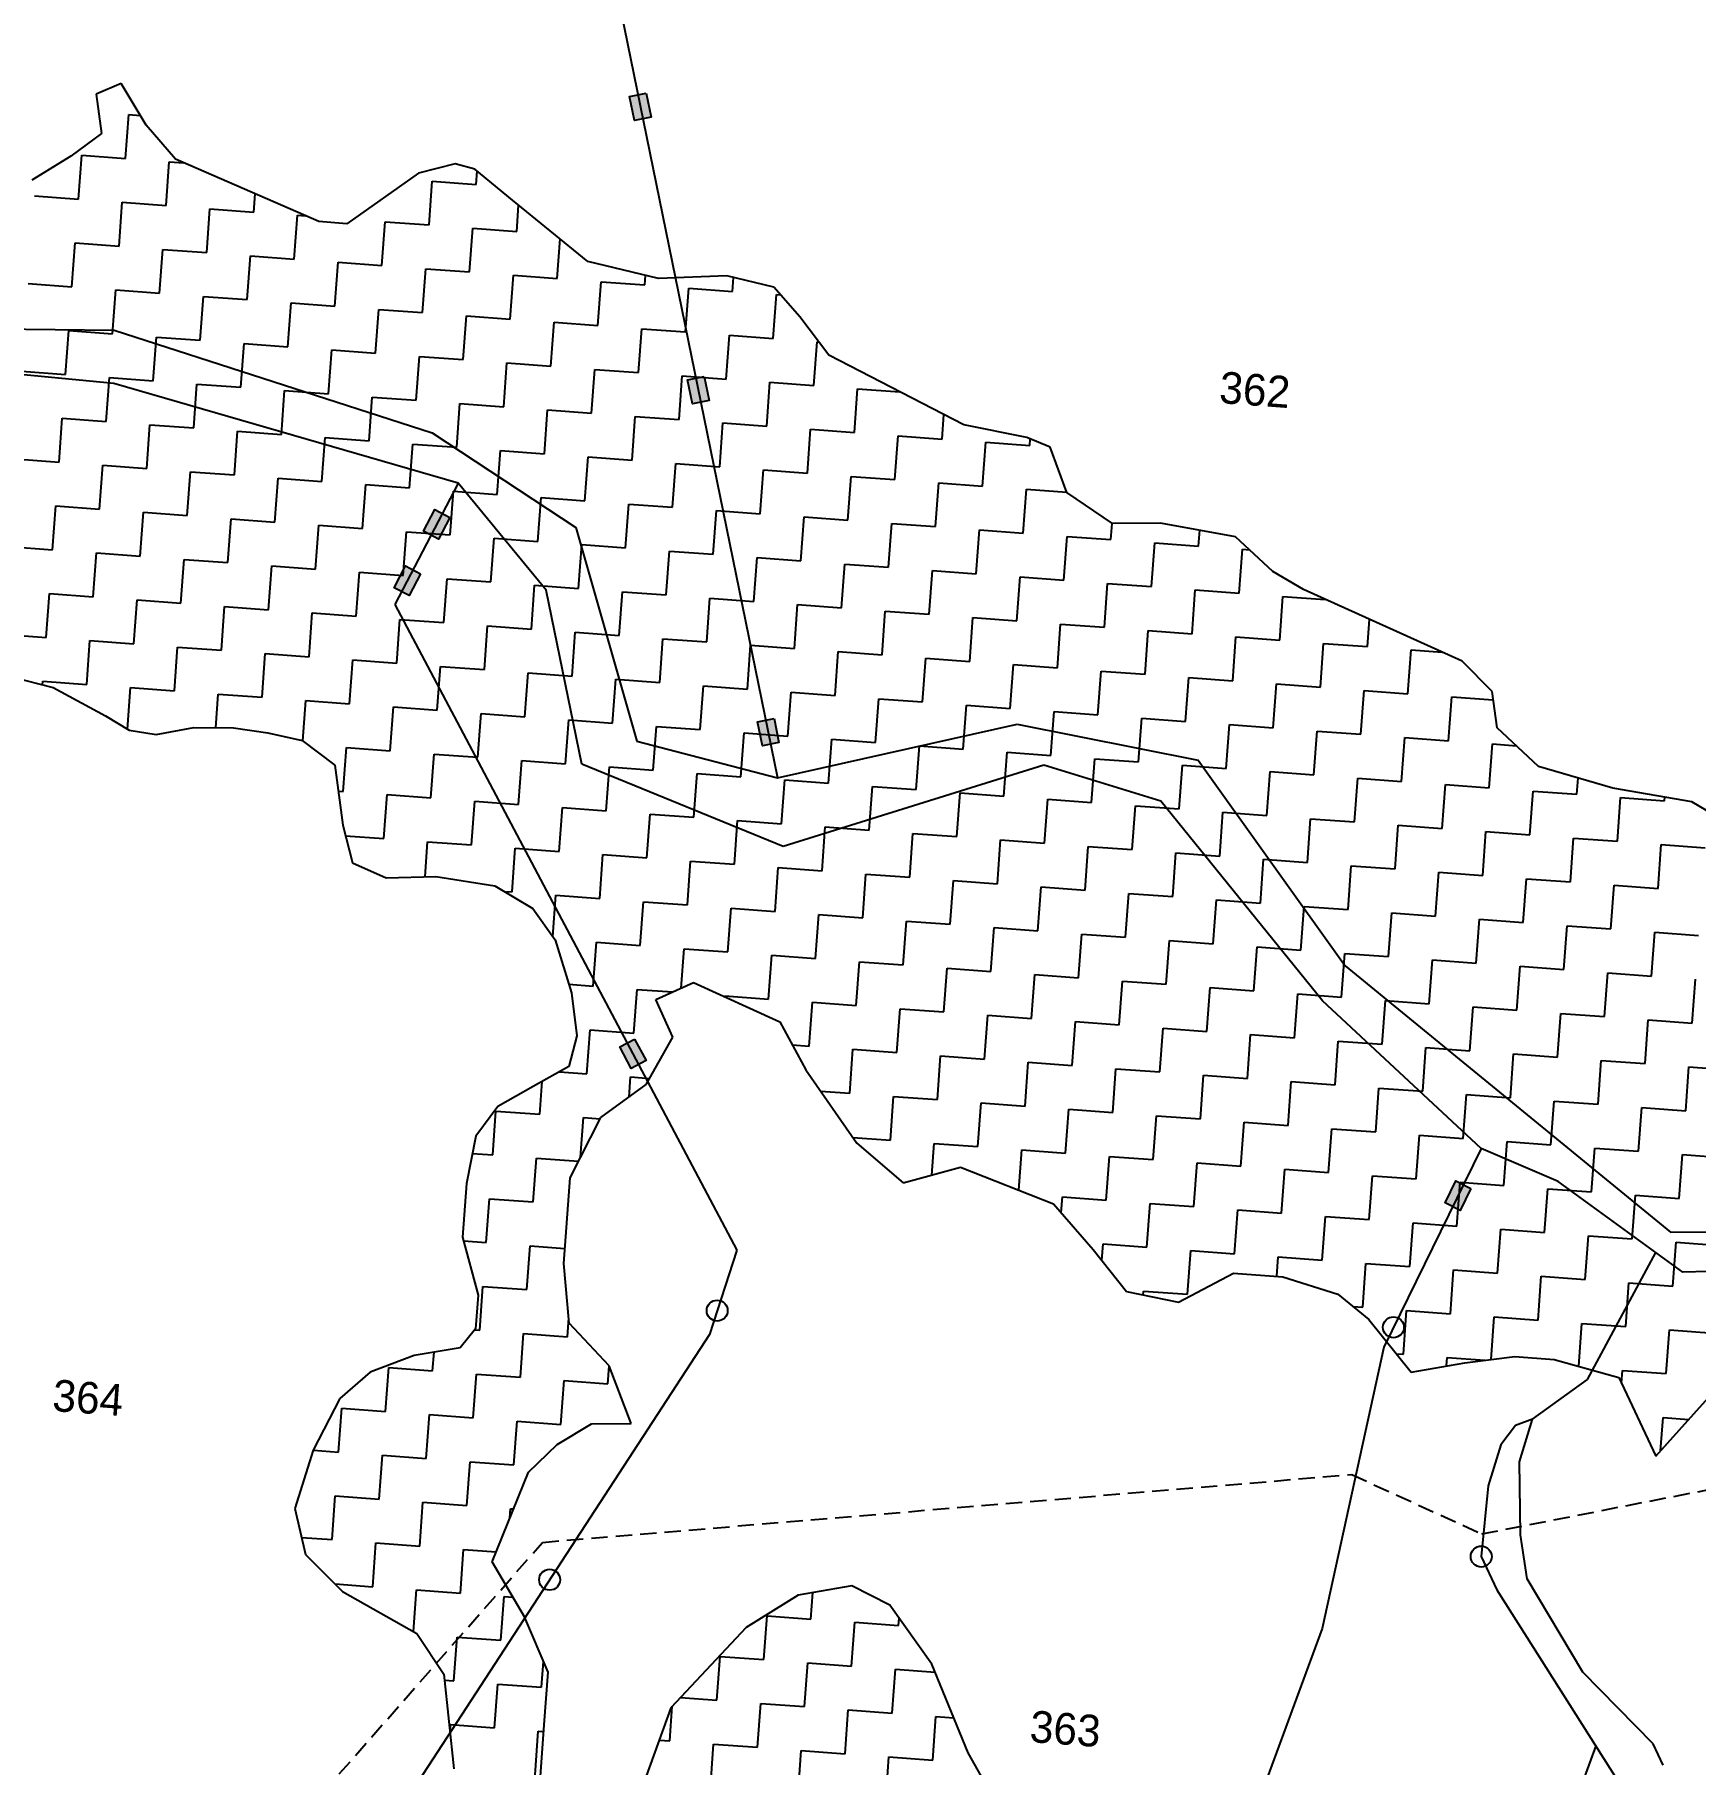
# Model space of a CAD drawing. Header units: metres. Extents: x 318079 to 324759, y 1863980 to 1868406.
# Drawn here: x 323096 to 323605, y 1866592 to 1867122 of the extents above; entities that cross this region are included whole.
import ezdxf

# ---------------------------------------------------------------- set-up
doc = ezdxf.new("R2010")
doc.units = ezdxf.units.M
doc.linetypes.add('DASHED', pattern=[0.75, 0.5, -0.25])
for name, color, linetype in [('LINE_FOOTPATH', 1, 'DASHED'), ('LINE_WATER', 4, 'Continuous'), ('POLY_HATCH', 12, 'Continuous'), ('POLY_PARCEL', 6, 'Continuous'), ('POLY_WATER', 4, 'Continuous'), ('TEXT_PARCEL', 7, 'Continuous')]:
    doc.layers.add(name, color=color, linetype=linetype)
doc.styles.add('TEXT_MAP', font='')
doc.styles.get('TEXT_MAP').set_extended_font_data('Kruti Dev 050')

msp = doc.modelspace()

# ---------------------------------------------------------------- hatches: boundary and pattern name
for points in [[(323280.31, 1867095.36), (323285.39, 1867096.4), (323283.89, 1867103.75), (323278.81, 1867102.71)], [(323298.06, 1867008.55), (323303.14, 1867009.59), (323301.64, 1867016.94), (323296.56, 1867015.9)], [(323215.64, 1866969.46), (323220.24, 1866967.06), (323223.71, 1866973.71), (323219.12, 1866976.11)], [(323206.61, 1866952.19), (323211.21, 1866949.79), (323214.68, 1866956.44), (323210.09, 1866958.84)], [(323319.49, 1866903.72), (323324.57, 1866904.76), (323323.07, 1866912.1), (323317.99, 1866911.07)], [(323279.28, 1866804.79), (323283.86, 1866807.22), (323280.35, 1866813.84), (323275.77, 1866811.41)], [(323528.71, 1866763.6), (323533.36, 1866761.32), (323536.67, 1866768.05), (323532.01, 1866770.34)]]:
    msp.add_hatch(color=256).paths.add_polyline_path(points)

# ---------------------------------------------------------------- linework, layer by layer
for points in [[(323283.89, 1867103.75), (323285.39, 1867096.4), (323280.31, 1867095.36), (323278.81, 1867102.71)], [(323301.64, 1867016.94), (323303.14, 1867009.59), (323298.06, 1867008.55), (323296.56, 1867015.9)], [(323223.71, 1866973.71), (323220.24, 1866967.06), (323215.64, 1866969.46), (323219.12, 1866976.11)], [(323214.68, 1866956.44), (323211.21, 1866949.79), (323206.61, 1866952.19), (323210.09, 1866958.84)], [(323323.07, 1866912.1), (323324.57, 1866904.76), (323319.49, 1866903.72), (323317.99, 1866911.07)], [(323280.35, 1866813.84), (323283.86, 1866807.22), (323279.28, 1866804.79), (323275.77, 1866811.41)], [(323536.67, 1866768.05), (323533.36, 1866761.32), (323528.71, 1866763.6), (323532.01, 1866770.34)]]:
    msp.add_lwpolyline(points, close=True)
for centre in [(323305.65, 1866730.61), (323512.91, 1866725.49), (323539.81, 1866655.23), (323254.29, 1866648.13)]:
    msp.add_circle(centre, 3.21)
at = {"layer": 'LINE_FOOTPATH', "ltscale": 10}
for p, q in [((323539.97, 1866662.17), (323888.91, 1866730.35)), ((323252.14, 1866659.58), (323500.1, 1866680.37)), ((323500.1, 1866680.37), (323539.97, 1866662.17)), ((323120.56, 1866509.69), (323252.14, 1866659.58))]:
    msp.add_line(p, q, dxfattribs=at)
at = {"layer": 'LINE_WATER'}
for p, q in [((323572.35, 1866709.51), (323593.28, 1866748.41)), ((323555.51, 1866697.3), (323572.35, 1866709.51)), ((323574.93, 1866597.18), (323559.86, 1866555.99))]:
    msp.add_line(p, q, dxfattribs=at)
at = {"layer": 'POLY_HATCH', "ltscale": 10}
for p, q in [((323122.96, 1867106.77), (323115.3, 1867103.5)), ((323115.3, 1867103.5), (323116.94, 1867091.36)), ((323130.6, 1867093.97), (323122.96, 1867106.77)), ((323139.63, 1867083.52), (323130.6, 1867093.97)), ((323116.94, 1867091.36), (323107.57, 1867084.46)), ((323107.57, 1867084.46), (323095.64, 1867077.11)), ((323183.57, 1867064.38), (323139.63, 1867083.52)), ((323225.33, 1867082.1), (323214.08, 1867079.25)), ((323231.33, 1867080.43), (323225.33, 1867082.1)), ((323214.08, 1867079.25), (323192.1, 1867063.75)), ((323242.89, 1867071.01), (323231.33, 1867080.43)), ((323266.02, 1867052.18), (323242.89, 1867071.01)), ((323192.1, 1867063.75), (323183.57, 1867064.38)), ((323287.69, 1867046.91), (323266.02, 1867052.18)), ((323308.6, 1867047.82), (323287.69, 1867046.91)), ((323323.04, 1867044.3), (323308.6, 1867047.82)), ((323330.95, 1867035.16), (323323.04, 1867044.3)), ((323339.9, 1867023.48), (323330.95, 1867035.16)), ((323381.22, 1867002.09), (323339.9, 1867023.48)), ((323400.54, 1866998.21), (323381.22, 1867002.09)), ((323407.68, 1866995.24), (323400.54, 1866998.21)), ((323412.78, 1866981.41), (323407.68, 1866995.24)), ((323426.79, 1866971.81), (323412.78, 1866981.41)), ((323441.5, 1866971.95), (323426.79, 1866971.81)), ((323464.49, 1866967.81), (323441.5, 1866971.95)), ((323475.96, 1866957.17), (323464.49, 1866967.81)), ((323485.35, 1866951.59), (323475.96, 1866957.17)), ((323533.99, 1866929.65), (323485.35, 1866951.59)), ((323543.11, 1866920.41), (323533.99, 1866929.65)), ((323544.74, 1866909.28), (323543.11, 1866920.41)), ((323557.34, 1866897.34), (323544.74, 1866909.28)), ((323580.15, 1866890.76), (323557.34, 1866897.34)), ((323604.35, 1866886.53), (323580.15, 1866890.76)), ((323623.14, 1866875.36), (323604.35, 1866886.53))]:
    msp.add_line(p, q, dxfattribs=at)
at = {"layer": 'POLY_HATCH', "linetype": 'Continuous', "ltscale": 10}
for p, q in [((323124.31, 1867083.73), (323125.3, 1867097.17)), ((323125.3, 1867097.17), (323128.85, 1867096.9)), ((323109.89, 1867071.29), (323110.88, 1867084.72)), ((323110.88, 1867084.72), (323124.31, 1867083.73)), ((323136.75, 1867069.31), (323137.74, 1867082.74)), ((323137.74, 1867082.74), (323142.17, 1867082.42)), ((323217.34, 1867063.37), (323218.33, 1867076.8)), ((323218.33, 1867076.8), (323231.76, 1867075.81)), ((323231.76, 1867075.81), (323232.06, 1867079.83)), ((323096.45, 1867072.28), (323109.89, 1867071.29)), ((323163.61, 1867067.33), (323164.02, 1867072.89)), ((323122.33, 1867056.87), (323123.32, 1867070.3)), ((323123.32, 1867070.3), (323136.75, 1867069.31)), ((323149.19, 1867054.89), (323150.18, 1867068.32)), ((323150.18, 1867068.32), (323163.61, 1867067.33)), ((323176.05, 1867052.91), (323177.05, 1867066.34)), ((323177.05, 1867066.34), (323179.47, 1867066.16)), ((323244.21, 1867061.39), (323244.8, 1867069.46)), ((323202.92, 1867050.93), (323203.91, 1867064.36)), ((323203.91, 1867064.36), (323217.34, 1867063.37)), ((323229.78, 1867048.95), (323230.77, 1867062.38)), ((323230.77, 1867062.38), (323244.21, 1867061.39)), ((323107.9, 1867044.43), (323108.89, 1867057.86)), ((323108.89, 1867057.86), (323122.33, 1867056.87)), ((323134.77, 1867042.45), (323135.76, 1867055.88)), ((323135.76, 1867055.88), (323149.19, 1867054.89)), ((323256.65, 1867046.96), (323257.54, 1867059.08)), ((323161.63, 1867040.47), (323162.62, 1867053.9)), ((323162.62, 1867053.9), (323176.05, 1867052.91)), ((323188.5, 1867038.49), (323189.49, 1867051.92)), ((323189.49, 1867051.92), (323202.92, 1867050.93)), ((323094.47, 1867045.42), (323107.9, 1867044.43)), ((323215.36, 1867036.5), (323216.35, 1867049.94)), ((323216.35, 1867049.94), (323229.78, 1867048.95)), ((323242.22, 1867034.52), (323243.22, 1867047.96)), ((323243.22, 1867047.96), (323256.65, 1867046.96)), ((323269.09, 1867032.54), (323270.08, 1867045.97)), ((323270.08, 1867045.97), (323283.51, 1867044.98)), ((323283.51, 1867044.98), (323283.72, 1867047.87)), ((323310.38, 1867043), (323310.69, 1867047.31)), ((323120.35, 1867030.01), (323121.34, 1867043.44)), ((323121.34, 1867043.44), (323134.77, 1867042.45)), ((323147.21, 1867028.02), (323148.2, 1867041.46)), ((323148.2, 1867041.46), (323161.63, 1867040.47)), ((323174.07, 1867026.04), (323175.06, 1867039.48)), ((323175.06, 1867039.48), (323188.5, 1867038.49)), ((323295.95, 1867030.56), (323296.94, 1867043.99)), ((323296.94, 1867043.99), (323310.38, 1867043)), ((323322.82, 1867028.58), (323323.81, 1867042.01)), ((323323.81, 1867042.01), (323325.11, 1867041.92)), ((323200.94, 1867024.06), (323201.93, 1867037.49)), ((323201.93, 1867037.49), (323215.36, 1867036.5)), ((323227.8, 1867022.08), (323228.79, 1867035.51)), ((323228.79, 1867035.51), (323242.22, 1867034.52)), ((323105.92, 1867017.56), (323106.91, 1867031)), ((323106.91, 1867031), (323120.35, 1867030.01)), ((323132.79, 1867015.58), (323133.78, 1867029.01)), ((323133.78, 1867029.01), (323147.21, 1867028.02)), ((323254.67, 1867020.1), (323255.66, 1867033.53)), ((323255.66, 1867033.53), (323269.09, 1867032.54)), ((323281.53, 1867018.12), (323282.52, 1867031.55)), ((323282.52, 1867031.55), (323295.95, 1867030.56)), ((323308.39, 1867016.14), (323309.38, 1867029.57)), ((323309.38, 1867029.57), (323322.82, 1867028.58)), ((323159.65, 1867013.6), (323160.64, 1867027.03)), ((323160.64, 1867027.03), (323174.07, 1867026.04)), ((323186.52, 1867011.62), (323187.51, 1867025.05)), ((323187.51, 1867025.05), (323200.94, 1867024.06)), ((323335.26, 1867014.16), (323336.25, 1867027.59)), ((323336.25, 1867027.59), (323336.78, 1867027.55)), ((323092.49, 1867018.55), (323105.92, 1867017.56)), ((323213.38, 1867009.64), (323214.37, 1867023.07)), ((323214.37, 1867023.07), (323227.8, 1867022.08)), ((323240.24, 1867007.66), (323241.23, 1867021.09)), ((323241.23, 1867021.09), (323254.67, 1867020.1)), ((323267.11, 1867005.68), (323268.1, 1867019.11)), ((323268.1, 1867019.11), (323281.53, 1867018.12)), ((323118.36, 1867003.14), (323119.36, 1867016.57)), ((323119.36, 1867016.57), (323132.79, 1867015.58)), ((323145.23, 1867001.16), (323146.22, 1867014.59)), ((323146.22, 1867014.59), (323159.65, 1867013.6)), ((323293.97, 1867003.7), (323294.96, 1867017.13)), ((323294.96, 1867017.13), (323308.39, 1867016.14)), ((323320.84, 1867001.72), (323321.83, 1867015.15)), ((323321.83, 1867015.15), (323335.26, 1867014.16)), ((323347.7, 1866999.74), (323348.69, 1867013.17)), ((323348.69, 1867013.17), (323361.67, 1867012.21)), ((323172.09, 1866999.18), (323173.08, 1867012.61)), ((323173.08, 1867012.61), (323186.52, 1867011.62)), ((323198.96, 1866997.2), (323199.95, 1867010.63)), ((323199.95, 1867010.63), (323213.38, 1867009.64)), ((323225.82, 1866995.22), (323226.81, 1867008.65)), ((323226.81, 1867008.65), (323240.24, 1867007.66)), ((323103.94, 1866990.7), (323104.93, 1867004.13)), ((323104.93, 1867004.13), (323118.36, 1867003.14)), ((323252.69, 1866993.24), (323253.68, 1867006.67)), ((323253.68, 1867006.67), (323267.11, 1867005.68)), ((323279.55, 1866991.26), (323280.54, 1867004.69)), ((323280.54, 1867004.69), (323293.97, 1867003.7)), ((323306.41, 1866989.27), (323307.4, 1867002.71)), ((323307.4, 1867002.71), (323320.84, 1867001.72)), ((323374.56, 1866997.75), (323375.12, 1867005.24)), ((323130.81, 1866988.72), (323131.8, 1867002.15)), ((323131.8, 1867002.15), (323145.23, 1867001.16)), ((323157.67, 1866986.74), (323158.66, 1867000.17)), ((323158.66, 1867000.17), (323172.09, 1866999.18)), ((323184.53, 1866984.76), (323185.53, 1866998.19)), ((323185.53, 1866998.19), (323198.96, 1866997.2)), ((323333.28, 1866987.29), (323334.27, 1867000.73)), ((323334.27, 1867000.73), (323347.7, 1866999.74)), ((323360.14, 1866985.31), (323361.13, 1866998.74)), ((323361.13, 1866998.74), (323374.56, 1866997.75)), ((323401.43, 1866995.77), (323401.58, 1866997.78)), ((323090.51, 1866991.69), (323103.94, 1866990.7)), ((323211.4, 1866982.78), (323212.39, 1866996.21)), ((323212.39, 1866996.21), (323225.82, 1866995.22)), ((323238.26, 1866980.79), (323239.25, 1866994.23)), ((323239.25, 1866994.23), (323252.69, 1866993.24)), ((323265.13, 1866978.81), (323266.12, 1866992.25)), ((323266.12, 1866992.25), (323279.55, 1866991.26)), ((323387.01, 1866983.33), (323388, 1866996.76)), ((323388, 1866996.76), (323401.43, 1866995.77)), ((323116.38, 1866976.28), (323117.37, 1866989.71)), ((323117.37, 1866989.71), (323130.81, 1866988.72)), ((323143.25, 1866974.3), (323144.24, 1866987.73)), ((323144.24, 1866987.73), (323157.67, 1866986.74)), ((323291.99, 1866976.83), (323292.98, 1866990.27)), ((323292.98, 1866990.27), (323306.41, 1866989.27)), ((323318.85, 1866974.85), (323319.85, 1866988.28)), ((323319.85, 1866988.28), (323333.28, 1866987.29)), ((323170.11, 1866972.32), (323171.1, 1866985.75)), ((323171.1, 1866985.75), (323184.53, 1866984.76)), ((323196.98, 1866970.33), (323197.97, 1866983.77)), ((323197.97, 1866983.77), (323211.4, 1866982.78)), ((323223.84, 1866968.35), (323224.83, 1866981.79)), ((323224.83, 1866981.79), (323238.26, 1866980.79)), ((323345.72, 1866972.87), (323346.71, 1866986.3)), ((323346.71, 1866986.3), (323360.14, 1866985.31)), ((323372.58, 1866970.89), (323373.57, 1866984.32)), ((323373.57, 1866984.32), (323387.01, 1866983.33)), ((323399.45, 1866968.91), (323400.44, 1866982.34)), ((323400.44, 1866982.34), (323412.78, 1866981.43)), ((323101.96, 1866963.84), (323102.95, 1866977.27)), ((323102.95, 1866977.27), (323116.38, 1866976.28)), ((323250.7, 1866966.37), (323251.69, 1866979.8)), ((323251.69, 1866979.8), (323265.13, 1866978.81)), ((323277.57, 1866964.39), (323278.56, 1866977.82)), ((323278.56, 1866977.82), (323291.99, 1866976.83)), ((323304.43, 1866962.41), (323305.42, 1866975.84)), ((323305.42, 1866975.84), (323318.85, 1866974.85)), ((323128.83, 1866961.85), (323129.82, 1866975.29)), ((323129.82, 1866975.29), (323143.25, 1866974.3)), ((323155.69, 1866959.87), (323156.68, 1866973.31)), ((323156.68, 1866973.31), (323170.11, 1866972.32)), ((323182.55, 1866957.89), (323183.54, 1866971.32)), ((323183.54, 1866971.32), (323196.98, 1866970.33)), ((323331.3, 1866960.43), (323332.29, 1866973.86)), ((323332.29, 1866973.86), (323345.72, 1866972.87)), ((323358.16, 1866958.45), (323359.15, 1866971.88)), ((323359.15, 1866971.88), (323372.58, 1866970.89)), ((323426.31, 1866966.93), (323426.68, 1866971.88)), ((323209.42, 1866955.91), (323210.41, 1866969.34)), ((323210.41, 1866969.34), (323223.84, 1866968.35)), ((323236.28, 1866953.93), (323237.27, 1866967.36)), ((323237.27, 1866967.36), (323250.7, 1866966.37)), ((323263.15, 1866951.95), (323264.14, 1866965.38)), ((323264.14, 1866965.38), (323277.57, 1866964.39)), ((323385.02, 1866956.47), (323386.02, 1866969.9)), ((323386.02, 1866969.9), (323399.45, 1866968.91)), ((323411.89, 1866954.49), (323412.88, 1866967.92)), ((323412.88, 1866967.92), (323426.31, 1866966.93)), ((323438.75, 1866952.51), (323439.74, 1866965.94)), ((323439.74, 1866965.94), (323453.18, 1866964.95)), ((323453.18, 1866964.95), (323453.53, 1866969.78)), ((323088.53, 1866964.83), (323101.96, 1866963.84)), ((323114.4, 1866949.41), (323115.39, 1866962.85)), ((323115.39, 1866962.85), (323128.83, 1866961.85)), ((323141.27, 1866947.43), (323142.26, 1866960.86)), ((323142.26, 1866960.86), (323155.69, 1866959.87)), ((323290.01, 1866949.97), (323291, 1866963.4)), ((323291, 1866963.4), (323304.43, 1866962.41)), ((323316.87, 1866947.99), (323317.86, 1866961.42)), ((323317.86, 1866961.42), (323331.3, 1866960.43)), ((323465.62, 1866950.52), (323466.61, 1866963.96)), ((323466.61, 1866963.96), (323468.81, 1866963.79)), ((323168.13, 1866945.45), (323169.12, 1866958.88)), ((323169.12, 1866958.88), (323182.55, 1866957.89)), ((323195, 1866943.47), (323195.99, 1866956.9)), ((323195.99, 1866956.9), (323209.42, 1866955.91)), ((323221.86, 1866941.49), (323222.85, 1866954.92)), ((323222.85, 1866954.92), (323236.28, 1866953.93)), ((323343.74, 1866946.01), (323344.73, 1866959.44)), ((323344.73, 1866959.44), (323358.16, 1866958.45)), ((323370.6, 1866944.03), (323371.59, 1866957.46)), ((323371.59, 1866957.46), (323385.02, 1866956.47)), ((323397.47, 1866942.05), (323398.46, 1866955.48)), ((323398.46, 1866955.48), (323411.89, 1866954.49)), ((323099.98, 1866936.97), (323100.97, 1866950.4)), ((323100.97, 1866950.4), (323114.4, 1866949.41)), ((323248.72, 1866939.51), (323249.71, 1866952.94)), ((323249.71, 1866952.94), (323263.15, 1866951.95)), ((323275.59, 1866937.53), (323276.58, 1866950.96)), ((323276.58, 1866950.96), (323290.01, 1866949.97)), ((323424.33, 1866940.06), (323425.32, 1866953.5)), ((323425.32, 1866953.5), (323438.75, 1866952.51)), ((323451.19, 1866938.08), (323452.18, 1866951.52)), ((323452.18, 1866951.52), (323465.62, 1866950.52)), ((323478.06, 1866936.1), (323479.05, 1866949.53)), ((323479.05, 1866949.53), (323492.02, 1866948.58)), ((323126.84, 1866934.99), (323127.84, 1866948.42)), ((323127.84, 1866948.42), (323141.27, 1866947.43)), ((323153.71, 1866933.01), (323154.7, 1866946.44)), ((323154.7, 1866946.44), (323168.13, 1866945.45)), ((323180.57, 1866931.03), (323181.56, 1866944.46)), ((323181.56, 1866944.46), (323195, 1866943.47)), ((323302.45, 1866935.55), (323303.44, 1866948.98)), ((323303.44, 1866948.98), (323316.87, 1866947.99)), ((323329.32, 1866933.57), (323330.31, 1866947)), ((323330.31, 1866947), (323343.74, 1866946.01)), ((323356.18, 1866931.58), (323357.17, 1866945.02)), ((323357.17, 1866945.02), (323370.6, 1866944.03)), ((323207.44, 1866929.05), (323208.43, 1866942.48)), ((323208.43, 1866942.48), (323221.86, 1866941.49)), ((323234.3, 1866927.07), (323235.29, 1866940.5)), ((323235.29, 1866940.5), (323248.72, 1866939.51)), ((323383.04, 1866929.6), (323384.03, 1866943.04)), ((323384.03, 1866943.04), (323397.47, 1866942.05)), ((323409.91, 1866927.62), (323410.9, 1866941.05)), ((323410.9, 1866941.05), (323424.33, 1866940.06)), ((323436.77, 1866925.64), (323437.76, 1866939.07)), ((323437.76, 1866939.07), (323451.19, 1866938.08)), ((323504.92, 1866934.12), (323505.54, 1866942.48)), ((323086.55, 1866937.96), (323099.98, 1866936.97)), ((323112.42, 1866922.55), (323113.41, 1866935.98)), ((323113.41, 1866935.98), (323126.84, 1866934.99)), ((323139.29, 1866920.57), (323140.28, 1866934)), ((323140.28, 1866934), (323153.71, 1866933.01)), ((323261.16, 1866925.09), (323262.16, 1866938.52)), ((323262.16, 1866938.52), (323275.59, 1866937.53)), ((323288.03, 1866923.1), (323289.02, 1866936.54)), ((323289.02, 1866936.54), (323302.45, 1866935.55)), ((323314.89, 1866921.12), (323315.88, 1866934.56)), ((323315.88, 1866934.56), (323329.32, 1866933.57)), ((323463.64, 1866923.66), (323464.63, 1866937.09)), ((323464.63, 1866937.09), (323478.06, 1866936.1)), ((323490.5, 1866921.68), (323491.49, 1866935.11)), ((323491.49, 1866935.11), (323504.92, 1866934.12)), ((323166.15, 1866918.59), (323167.14, 1866932.02)), ((323167.14, 1866932.02), (323180.57, 1866931.03)), ((323193.01, 1866916.61), (323194, 1866930.04)), ((323194, 1866930.04), (323207.44, 1866929.05)), ((323219.88, 1866914.63), (323220.87, 1866928.06)), ((323220.87, 1866928.06), (323234.3, 1866927.07)), ((323341.76, 1866919.14), (323342.75, 1866932.58)), ((323342.75, 1866932.58), (323356.18, 1866931.58)), ((323368.62, 1866917.16), (323369.61, 1866930.59)), ((323369.61, 1866930.59), (323383.04, 1866929.6)), ((323395.49, 1866915.18), (323396.48, 1866928.61)), ((323396.48, 1866928.61), (323409.91, 1866927.62)), ((323517.36, 1866919.7), (323518.35, 1866933.13)), ((323518.35, 1866933.13), (323527.81, 1866932.43)), ((323098.91, 1866922.44), (323098.99, 1866923.54)), ((323098.99, 1866923.54), (323112.42, 1866922.55)), ((323246.74, 1866912.64), (323247.73, 1866926.08)), ((323247.73, 1866926.08), (323261.16, 1866925.09)), ((323273.61, 1866910.66), (323274.6, 1866924.1)), ((323274.6, 1866924.1), (323288.03, 1866923.1)), ((323422.35, 1866913.2), (323423.34, 1866926.63)), ((323423.34, 1866926.63), (323436.77, 1866925.64)), ((323449.21, 1866911.22), (323450.2, 1866924.65)), ((323450.2, 1866924.65), (323463.64, 1866923.66)), ((323124.92, 1866908.85), (323125.85, 1866921.56)), ((323125.85, 1866921.56), (323139.29, 1866920.57)), ((323151.96, 1866909.27), (323152.72, 1866919.58)), ((323152.72, 1866919.58), (323166.15, 1866918.59)), ((323178.67, 1866905.2), (323179.58, 1866917.6)), ((323179.58, 1866917.6), (323193.01, 1866916.61)), ((323300.47, 1866908.68), (323301.46, 1866922.11)), ((323301.46, 1866922.11), (323314.89, 1866921.12)), ((323327.33, 1866906.7), (323328.33, 1866920.13)), ((323328.33, 1866920.13), (323341.76, 1866919.14)), ((323354.2, 1866904.72), (323355.19, 1866918.15)), ((323355.19, 1866918.15), (323368.62, 1866917.16)), ((323476.08, 1866909.24), (323477.07, 1866922.67)), ((323477.07, 1866922.67), (323490.5, 1866921.68)), ((323502.94, 1866907.26), (323503.93, 1866920.69)), ((323503.93, 1866920.69), (323517.36, 1866919.7)), ((323529.81, 1866905.28), (323530.8, 1866918.71)), ((323530.8, 1866918.71), (323543.5, 1866917.77)), ((323205.46, 1866902.18), (323206.45, 1866915.62)), ((323206.45, 1866915.62), (323219.88, 1866914.63)), ((323232.32, 1866900.2), (323233.31, 1866913.63)), ((323233.31, 1866913.63), (323246.74, 1866912.64)), ((323381.06, 1866902.74), (323382.05, 1866916.17)), ((323382.05, 1866916.17), (323395.49, 1866915.18)), ((323407.93, 1866900.76), (323408.92, 1866914.19)), ((323408.92, 1866914.19), (323422.35, 1866913.2)), ((323434.79, 1866898.78), (323435.78, 1866912.21)), ((323435.78, 1866912.21), (323449.21, 1866911.22)), ((323259.18, 1866898.22), (323260.17, 1866911.65)), ((323260.17, 1866911.65), (323273.61, 1866910.66)), ((323286.05, 1866896.24), (323287.04, 1866909.67)), ((323287.04, 1866909.67), (323300.47, 1866908.68)), ((323312.91, 1866894.26), (323313.9, 1866907.69)), ((323313.9, 1866907.69), (323327.33, 1866906.7)), ((323461.65, 1866896.8), (323462.65, 1866910.23)), ((323462.65, 1866910.23), (323476.08, 1866909.24)), ((323488.52, 1866894.82), (323489.51, 1866908.25)), ((323489.51, 1866908.25), (323502.94, 1866907.26)), ((323191.03, 1866889.74), (323192.02, 1866903.17)), ((323192.02, 1866903.17), (323205.46, 1866902.18)), ((323339.78, 1866892.28), (323340.77, 1866905.71)), ((323340.77, 1866905.71), (323354.2, 1866904.72)), ((323366.64, 1866890.3), (323367.63, 1866903.73)), ((323367.63, 1866903.73), (323381.06, 1866902.74)), ((323393.5, 1866888.32), (323394.49, 1866901.75)), ((323394.49, 1866901.75), (323407.93, 1866900.76)), ((323515.38, 1866892.83), (323516.37, 1866906.27)), ((323516.37, 1866906.27), (323529.81, 1866905.28)), ((323542.25, 1866890.85), (323543.24, 1866904.29)), ((323543.24, 1866904.29), (323550.58, 1866903.74)), ((323217.9, 1866887.76), (323218.89, 1866901.19)), ((323218.89, 1866901.19), (323232.32, 1866900.2)), ((323244.76, 1866885.78), (323245.75, 1866899.21)), ((323245.75, 1866899.21), (323259.18, 1866898.22)), ((323271.63, 1866883.8), (323272.62, 1866897.23)), ((323272.62, 1866897.23), (323286.05, 1866896.24)), ((323420.37, 1866886.34), (323421.36, 1866899.77)), ((323421.36, 1866899.77), (323434.79, 1866898.78)), ((323447.23, 1866884.36), (323448.22, 1866897.79)), ((323448.22, 1866897.79), (323461.65, 1866896.8)), ((323298.49, 1866881.82), (323299.48, 1866895.25)), ((323299.48, 1866895.25), (323312.91, 1866894.26)), ((323325.35, 1866879.84), (323326.34, 1866893.27)), ((323326.34, 1866893.27), (323339.78, 1866892.28)), ((323352.22, 1866877.86), (323353.21, 1866891.29)), ((323353.21, 1866891.29), (323366.64, 1866890.3)), ((323474.1, 1866882.37), (323475.09, 1866895.81)), ((323475.09, 1866895.81), (323488.52, 1866894.82)), ((323500.96, 1866880.39), (323501.95, 1866893.83)), ((323501.95, 1866893.83), (323515.38, 1866892.83)), ((323527.82, 1866878.41), (323528.82, 1866891.84)), ((323528.82, 1866891.84), (323542.25, 1866890.85)), ((323569.11, 1866888.87), (323569.48, 1866893.84)), ((323189.57, 1866889.85), (323191.03, 1866889.74)), ((323203.47, 1866875.32), (323204.47, 1866888.75)), ((323204.47, 1866888.75), (323217.9, 1866887.76)), ((323230.34, 1866873.34), (323231.33, 1866886.77)), ((323231.33, 1866886.77), (323244.76, 1866885.78)), ((323379.08, 1866875.88), (323380.07, 1866889.31)), ((323380.07, 1866889.31), (323393.5, 1866888.32)), ((323405.95, 1866873.89), (323406.94, 1866887.33)), ((323406.94, 1866887.33), (323420.37, 1866886.34)), ((323554.69, 1866876.43), (323555.68, 1866889.86)), ((323555.68, 1866889.86), (323569.11, 1866888.87)), ((323581.55, 1866874.45), (323582.54, 1866887.88)), ((323582.54, 1866887.88), (323595.98, 1866886.89)), ((323595.98, 1866886.89), (323596.06, 1866887.98)), ((323257.2, 1866871.36), (323258.19, 1866884.79)), ((323258.19, 1866884.79), (323271.63, 1866883.8)), ((323284.07, 1866869.38), (323285.06, 1866882.81)), ((323285.06, 1866882.81), (323298.49, 1866881.82)), ((323310.93, 1866867.4), (323311.92, 1866880.83)), ((323311.92, 1866880.83), (323325.35, 1866879.84)), ((323432.81, 1866871.91), (323433.8, 1866885.35)), ((323433.8, 1866885.35), (323447.23, 1866884.36)), ((323459.67, 1866869.93), (323460.66, 1866883.36)), ((323460.66, 1866883.36), (323474.1, 1866882.37)), ((323486.54, 1866867.95), (323487.53, 1866881.38)), ((323487.53, 1866881.38), (323500.96, 1866880.39)), ((323191.78, 1866876.18), (323203.47, 1866875.32)), ((323337.8, 1866865.41), (323338.79, 1866878.85)), ((323338.79, 1866878.85), (323352.22, 1866877.86)), ((323364.66, 1866863.43), (323365.65, 1866876.87)), ((323365.65, 1866876.87), (323379.08, 1866875.88)), ((323513.4, 1866865.97), (323514.39, 1866879.4)), ((323514.39, 1866879.4), (323527.82, 1866878.41)), ((323540.27, 1866863.99), (323541.26, 1866877.42)), ((323541.26, 1866877.42), (323554.69, 1866876.43)), ((323567.13, 1866862.01), (323568.12, 1866875.44)), ((323568.12, 1866875.44), (323581.55, 1866874.45)), ((323216.11, 1866863.58), (323216.91, 1866874.33)), ((323216.91, 1866874.33), (323230.34, 1866873.34)), ((323242.78, 1866858.92), (323243.77, 1866872.35)), ((323243.77, 1866872.35), (323257.2, 1866871.36)), ((323269.64, 1866856.94), (323270.64, 1866870.37)), ((323270.64, 1866870.37), (323284.07, 1866869.38)), ((323391.52, 1866861.45), (323392.51, 1866874.89)), ((323392.51, 1866874.89), (323405.95, 1866873.89)), ((323418.39, 1866859.47), (323419.38, 1866872.9)), ((323419.38, 1866872.9), (323432.81, 1866871.91)), ((323445.25, 1866857.49), (323446.24, 1866870.92)), ((323446.24, 1866870.92), (323459.67, 1866869.93)), ((323593.99, 1866860.03), (323594.98, 1866873.46)), ((323594.98, 1866873.46), (323608.42, 1866872.47)), ((323296.51, 1866854.95), (323297.5, 1866868.39)), ((323297.5, 1866868.39), (323310.93, 1866867.4)), ((323323.37, 1866852.97), (323324.36, 1866866.41)), ((323324.36, 1866866.41), (323337.8, 1866865.41)), ((323472.12, 1866855.51), (323473.11, 1866868.94)), ((323473.11, 1866868.94), (323486.54, 1866867.95)), ((323498.98, 1866853.53), (323499.97, 1866866.96)), ((323499.97, 1866866.96), (323513.4, 1866865.97)), ((323525.84, 1866851.55), (323526.83, 1866864.98)), ((323526.83, 1866864.98), (323540.27, 1866863.99)), ((323350.24, 1866850.99), (323351.23, 1866864.42)), ((323351.23, 1866864.42), (323364.66, 1866863.43)), ((323377.1, 1866849.01), (323378.09, 1866862.44)), ((323378.09, 1866862.44), (323391.52, 1866861.45)), ((323403.96, 1866847.03), (323404.96, 1866860.46)), ((323404.96, 1866860.46), (323418.39, 1866859.47)), ((323552.71, 1866849.57), (323553.7, 1866863)), ((323553.7, 1866863), (323567.13, 1866862.01)), ((323579.57, 1866847.59), (323580.56, 1866861.02)), ((323580.56, 1866861.02), (323593.99, 1866860.03)), ((323240.36, 1866859.09), (323242.78, 1866858.92)), ((323255.28, 1866845.29), (323256.21, 1866857.93)), ((323256.21, 1866857.93), (323269.64, 1866856.94)), ((323282.09, 1866842.51), (323283.08, 1866855.94)), ((323283.08, 1866855.94), (323296.51, 1866854.95)), ((323308.95, 1866840.53), (323309.94, 1866853.96)), ((323309.94, 1866853.96), (323323.37, 1866852.97)), ((323430.83, 1866845.05), (323431.82, 1866858.48)), ((323431.82, 1866858.48), (323445.25, 1866857.49)), ((323457.69, 1866843.07), (323458.68, 1866856.5)), ((323458.68, 1866856.5), (323472.12, 1866855.51)), ((323484.56, 1866841.09), (323485.55, 1866854.52)), ((323485.55, 1866854.52), (323498.98, 1866853.53)), ((323335.81, 1866838.55), (323336.8, 1866851.98)), ((323336.8, 1866851.98), (323350.24, 1866850.99)), ((323362.68, 1866836.57), (323363.67, 1866850)), ((323363.67, 1866850), (323377.1, 1866849.01)), ((323511.42, 1866839.11), (323512.41, 1866852.54)), ((323512.41, 1866852.54), (323525.84, 1866851.55)), ((323538.29, 1866837.13), (323539.28, 1866850.56)), ((323539.28, 1866850.56), (323552.71, 1866849.57)), ((323565.15, 1866835.14), (323566.14, 1866848.58)), ((323566.14, 1866848.58), (323579.57, 1866847.59)), ((323267.66, 1866830.07), (323268.65, 1866843.5)), ((323268.65, 1866843.5), (323282.09, 1866842.51)), ((323389.54, 1866834.59), (323390.53, 1866848.02)), ((323390.53, 1866848.02), (323403.96, 1866847.03)), ((323416.41, 1866832.61), (323417.4, 1866846.04)), ((323417.4, 1866846.04), (323430.83, 1866845.05)), ((323443.27, 1866830.63), (323444.26, 1866844.06)), ((323444.26, 1866844.06), (323457.69, 1866843.07)), ((323592.01, 1866833.16), (323593, 1866846.6)), ((323593, 1866846.6), (323606.44, 1866845.61)), ((323294.63, 1866829.49), (323295.52, 1866841.52)), ((323295.52, 1866841.52), (323308.95, 1866840.53)), ((323321.39, 1866826.11), (323322.38, 1866839.54)), ((323322.38, 1866839.54), (323335.81, 1866838.55)), ((323470.13, 1866828.65), (323471.13, 1866842.08)), ((323471.13, 1866842.08), (323484.56, 1866841.09)), ((323497, 1866826.67), (323497.99, 1866840.1)), ((323497.99, 1866840.1), (323511.42, 1866839.11)), ((323523.86, 1866824.68), (323524.85, 1866838.12)), ((323524.85, 1866838.12), (323538.29, 1866837.13)), ((323348.26, 1866824.13), (323349.25, 1866837.56)), ((323349.25, 1866837.56), (323362.68, 1866836.57)), ((323375.12, 1866822.15), (323376.11, 1866835.58)), ((323376.11, 1866835.58), (323389.54, 1866834.59)), ((323401.98, 1866820.17), (323402.97, 1866833.6)), ((323402.97, 1866833.6), (323416.41, 1866832.61)), ((323550.73, 1866822.7), (323551.72, 1866836.14)), ((323551.72, 1866836.14), (323565.15, 1866835.14)), ((323577.59, 1866820.72), (323578.58, 1866834.15)), ((323578.58, 1866834.15), (323592.01, 1866833.16)), ((323260.19, 1866830.62), (323267.66, 1866830.07)), ((323280.11, 1866815.65), (323281.1, 1866829.08)), ((323281.1, 1866829.08), (323291.96, 1866828.28)), ((323428.85, 1866818.19), (323429.84, 1866831.62)), ((323429.84, 1866831.62), (323443.27, 1866830.63)), ((323455.71, 1866816.2), (323456.7, 1866829.64)), ((323456.7, 1866829.64), (323470.13, 1866828.65)), ((323482.58, 1866814.22), (323483.57, 1866827.66)), ((323483.57, 1866827.66), (323497, 1866826.67)), ((323604.45, 1866818.74), (323605.45, 1866832.17)), ((323307.94, 1866826.82), (323307.96, 1866827.1)), ((323307.96, 1866827.1), (323321.39, 1866826.11)), ((323333.83, 1866811.69), (323334.82, 1866825.12)), ((323334.82, 1866825.12), (323348.26, 1866824.13)), ((323360.7, 1866809.71), (323361.69, 1866823.14)), ((323361.69, 1866823.14), (323375.12, 1866822.15)), ((323509.44, 1866812.24), (323510.43, 1866825.67)), ((323510.43, 1866825.67), (323523.86, 1866824.68)), ((323536.3, 1866810.26), (323537.29, 1866823.69)), ((323537.29, 1866823.69), (323550.73, 1866822.7)), ((323387.56, 1866807.72), (323388.55, 1866821.16)), ((323388.55, 1866821.16), (323401.98, 1866820.17)), ((323414.43, 1866805.74), (323415.42, 1866819.18)), ((323415.42, 1866819.18), (323428.85, 1866818.19)), ((323441.29, 1866803.76), (323442.28, 1866817.19)), ((323442.28, 1866817.19), (323455.71, 1866816.2)), ((323563.17, 1866808.28), (323564.16, 1866821.71)), ((323564.16, 1866821.71), (323577.59, 1866820.72)), ((323590.03, 1866806.3), (323591.02, 1866819.73)), ((323591.02, 1866819.73), (323604.45, 1866818.74)), ((323265.68, 1866803.21), (323266.67, 1866816.64)), ((323266.67, 1866816.64), (323280.11, 1866815.65)), ((323328.65, 1866812.07), (323333.83, 1866811.69)), ((323468.15, 1866801.78), (323469.14, 1866815.21)), ((323469.14, 1866815.21), (323482.58, 1866814.22)), ((323495.02, 1866799.8), (323496.01, 1866813.23)), ((323496.01, 1866813.23), (323509.44, 1866812.24)), ((323346.27, 1866797.26), (323347.27, 1866810.7)), ((323347.27, 1866810.7), (323360.7, 1866809.71)), ((323373.14, 1866795.28), (323374.13, 1866808.72)), ((323374.13, 1866808.72), (323387.56, 1866807.72)), ((323400, 1866793.3), (323400.99, 1866806.73)), ((323400.99, 1866806.73), (323414.43, 1866805.74)), ((323521.88, 1866797.82), (323522.87, 1866811.25)), ((323522.87, 1866811.25), (323536.3, 1866810.26)), ((323548.75, 1866795.84), (323549.74, 1866809.27)), ((323549.74, 1866809.27), (323563.17, 1866808.28)), ((323575.61, 1866793.86), (323576.6, 1866807.29)), ((323576.6, 1866807.29), (323590.03, 1866806.3)), ((323251.26, 1866790.77), (323252, 1866800.84)), ((323257.3, 1866803.82), (323265.68, 1866803.21)), ((323278.66, 1866796.06), (323279.11, 1866802.22)), ((323279.11, 1866802.22), (323284.99, 1866801.78)), ((323426.87, 1866791.32), (323427.86, 1866804.75)), ((323427.86, 1866804.75), (323441.29, 1866803.76)), ((323453.73, 1866789.34), (323454.72, 1866802.77)), ((323454.72, 1866802.77), (323468.15, 1866801.78)), ((323602.47, 1866791.88), (323603.46, 1866805.31)), ((323603.46, 1866805.31), (323616.9, 1866804.32)), ((323337.32, 1866797.92), (323346.27, 1866797.26)), ((323358.72, 1866782.84), (323359.71, 1866796.27)), ((323359.71, 1866796.27), (323373.14, 1866795.28)), ((323480.6, 1866787.36), (323481.59, 1866800.79)), ((323481.59, 1866800.79), (323495.02, 1866799.8)), ((323507.46, 1866785.38), (323508.45, 1866798.81)), ((323508.45, 1866798.81), (323521.88, 1866797.82)), ((323534.32, 1866783.4), (323535.31, 1866796.83)), ((323535.31, 1866796.83), (323548.75, 1866795.84)), ((323236.84, 1866778.32), (323237.83, 1866791.76)), ((323237.83, 1866791.76), (323251.26, 1866790.77)), ((323385.58, 1866780.86), (323386.57, 1866794.29)), ((323386.57, 1866794.29), (323400, 1866793.3)), ((323412.44, 1866778.88), (323413.44, 1866792.31)), ((323413.44, 1866792.31), (323426.87, 1866791.32)), ((323439.31, 1866776.9), (323440.3, 1866790.33)), ((323440.3, 1866790.33), (323453.73, 1866789.34)), ((323561.19, 1866781.42), (323562.18, 1866794.85)), ((323562.18, 1866794.85), (323575.61, 1866793.86)), ((323588.05, 1866779.44), (323589.04, 1866792.87)), ((323589.04, 1866792.87), (323602.47, 1866791.88)), ((323263.79, 1866777.6), (323264.69, 1866789.78)), ((323264.69, 1866789.78), (323269.82, 1866789.4)), ((323466.17, 1866774.92), (323467.16, 1866788.35)), ((323467.16, 1866788.35), (323480.6, 1866787.36)), ((323493.04, 1866772.94), (323494.03, 1866786.37)), ((323494.03, 1866786.37), (323507.46, 1866785.38)), ((323347.21, 1866783.69), (323358.72, 1866782.84)), ((323371.43, 1866772.17), (323372.15, 1866781.85)), ((323372.15, 1866781.85), (323385.58, 1866780.86)), ((323398.1, 1866767.55), (323399.01, 1866779.87)), ((323399.01, 1866779.87), (323412.44, 1866778.88)), ((323519.9, 1866770.96), (323520.89, 1866784.39)), ((323520.89, 1866784.39), (323534.32, 1866783.4)), ((323546.76, 1866768.98), (323547.76, 1866782.41)), ((323547.76, 1866782.41), (323561.19, 1866781.42)), ((323573.63, 1866766.99), (323574.62, 1866780.43)), ((323574.62, 1866780.43), (323588.05, 1866779.44)), ((323230.6, 1866778.78), (323236.84, 1866778.32)), ((323249.28, 1866763.9), (323250.27, 1866777.33)), ((323250.27, 1866777.33), (323263.17, 1866776.38)), ((323424.89, 1866764.46), (323425.88, 1866777.89)), ((323425.88, 1866777.89), (323439.31, 1866776.9)), ((323451.75, 1866762.48), (323452.74, 1866775.91)), ((323452.74, 1866775.91), (323466.17, 1866774.92)), ((323600.49, 1866765.01), (323601.48, 1866778.45)), ((323601.48, 1866778.45), (323614.92, 1866777.45)), ((323478.61, 1866760.5), (323479.6, 1866773.93)), ((323479.6, 1866773.93), (323493.04, 1866772.94)), ((323505.48, 1866758.51), (323506.47, 1866771.95)), ((323506.47, 1866771.95), (323519.9, 1866770.96)), ((323532.34, 1866756.53), (323533.33, 1866769.97)), ((323533.33, 1866769.97), (323546.76, 1866768.98)), ((323234.86, 1866751.46), (323235.85, 1866764.89)), ((323235.85, 1866764.89), (323249.28, 1866763.9)), ((323411.1, 1866760.66), (323411.45, 1866765.45)), ((323411.45, 1866765.45), (323424.89, 1866764.46)), ((323559.21, 1866754.55), (323560.2, 1866767.98)), ((323560.2, 1866767.98), (323573.63, 1866766.99)), ((323586.07, 1866752.57), (323587.06, 1866766)), ((323587.06, 1866766), (323600.49, 1866765.01)), ((323437.33, 1866750.03), (323438.32, 1866763.47)), ((323438.32, 1866763.47), (323451.75, 1866762.48)), ((323464.19, 1866748.05), (323465.18, 1866761.49)), ((323465.18, 1866761.49), (323478.61, 1866760.5)), ((323491.06, 1866746.07), (323492.05, 1866759.5)), ((323492.05, 1866759.5), (323505.48, 1866758.51)), ((323517.92, 1866744.09), (323518.91, 1866757.52)), ((323518.91, 1866757.52), (323532.34, 1866756.53)), ((323544.78, 1866742.11), (323545.77, 1866755.54)), ((323545.77, 1866755.54), (323559.21, 1866754.55)), ((323571.65, 1866740.13), (323572.64, 1866753.56)), ((323572.64, 1866753.56), (323586.07, 1866752.57)), ((323227.91, 1866751.97), (323234.86, 1866751.46)), ((323247.3, 1866737.04), (323248.29, 1866750.47)), ((323248.29, 1866750.47), (323258.96, 1866749.68)), ((323423.52, 1866745.99), (323423.9, 1866751.03)), ((323423.9, 1866751.03), (323437.33, 1866750.03)), ((323449.77, 1866735.61), (323450.76, 1866749.04)), ((323450.76, 1866749.04), (323464.19, 1866748.05)), ((323598.51, 1866738.15), (323599.5, 1866751.58)), ((323599.5, 1866751.58), (323612.93, 1866750.59)), ((323477.19, 1866741.12), (323477.62, 1866747.06)), ((323477.62, 1866747.06), (323491.06, 1866746.07)), ((323503.5, 1866731.65), (323504.49, 1866745.08)), ((323504.49, 1866745.08), (323517.92, 1866744.09)), ((323530.36, 1866729.67), (323531.35, 1866743.1)), ((323531.35, 1866743.1), (323544.78, 1866742.11)), ((323232.88, 1866724.6), (323233.87, 1866738.03)), ((323233.87, 1866738.03), (323247.3, 1866737.04)), ((323557.23, 1866727.69), (323558.22, 1866741.12)), ((323558.22, 1866741.12), (323571.65, 1866740.13)), ((323584.09, 1866725.71), (323585.08, 1866739.14)), ((323585.08, 1866739.14), (323598.51, 1866738.15)), ((323436.25, 1866735.39), (323436.34, 1866736.6)), ((323436.34, 1866736.6), (323449.77, 1866735.61)), ((323259.74, 1866722.61), (323260.16, 1866728.35)), ((323500.5, 1866731.87), (323503.5, 1866731.65)), ((323515.94, 1866717.23), (323516.93, 1866730.66)), ((323516.93, 1866730.66), (323530.36, 1866729.67)), ((323542.83, 1866715.62), (323543.79, 1866728.68)), ((323543.79, 1866728.68), (323557.23, 1866727.69)), ((323569.69, 1866713.54), (323570.66, 1866726.7)), ((323570.66, 1866726.7), (323584.09, 1866725.71)), ((323231.39, 1866724.71), (323232.88, 1866724.6)), ((323245.32, 1866710.17), (323246.31, 1866723.61)), ((323246.31, 1866723.61), (323259.74, 1866722.61)), ((323596.53, 1866711.29), (323597.52, 1866724.72)), ((323597.52, 1866724.72), (323610.95, 1866723.73)), ((323218.45, 1866712.15), (323218.88, 1866717.88)), ((323513.83, 1866717.38), (323515.94, 1866717.23)), ((323529.18, 1866713.65), (323529.37, 1866716.24)), ((323529.37, 1866716.24), (323540.93, 1866715.39)), ((323204.03, 1866699.71), (323205.02, 1866713.14)), ((323205.02, 1866713.14), (323218.45, 1866712.15)), ((323230.89, 1866697.73), (323231.89, 1866711.16)), ((323231.89, 1866711.16), (323245.32, 1866710.17)), ((323272.18, 1866708.19), (323272.58, 1866713.54)), ((323582.81, 1866708.38), (323583.1, 1866712.28)), ((323583.1, 1866712.28), (323596.53, 1866711.29)), ((323257.76, 1866695.75), (323258.75, 1866709.18)), ((323258.75, 1866709.18), (323272.18, 1866708.19)), ((323189.61, 1866687.27), (323190.6, 1866700.7)), ((323190.6, 1866700.7), (323204.03, 1866699.71)), ((323216.47, 1866685.29), (323217.46, 1866698.72)), ((323217.46, 1866698.72), (323230.89, 1866697.73)), ((323243.34, 1866683.31), (323244.33, 1866696.74)), ((323244.33, 1866696.74), (323257.76, 1866695.75)), ((323594.78, 1866687.59), (323595.54, 1866697.85)), ((323595.54, 1866697.85), (323603.48, 1866697.27)), ((323181.88, 1866687.84), (323189.61, 1866687.27)), ((323202.05, 1866672.85), (323203.04, 1866686.28)), ((323203.04, 1866686.28), (323216.47, 1866685.29)), ((323228.91, 1866670.87), (323229.9, 1866684.3)), ((323229.9, 1866684.3), (323243.34, 1866683.31)), ((323187.63, 1866660.41), (323188.62, 1866673.84)), ((323188.62, 1866673.84), (323202.05, 1866672.85)), ((323214.49, 1866658.43), (323215.48, 1866671.86)), ((323215.48, 1866671.86), (323228.91, 1866670.87)), ((323242.14, 1866667.08), (323242.35, 1866669.88)), ((323242.35, 1866669.88), (323243.24, 1866669.81)), ((323178.26, 1866661.1), (323187.63, 1866660.41)), ((323200.07, 1866645.98), (323201.06, 1866659.42)), ((323201.06, 1866659.42), (323214.49, 1866658.43)), ((323226.93, 1866644), (323227.92, 1866657.44)), ((323227.92, 1866657.44), (323237.93, 1866656.7)), ((323188.55, 1866646.83), (323200.07, 1866645.98)), ((323212.56, 1866632.23), (323213.5, 1866644.99)), ((323213.5, 1866644.99), (323226.93, 1866644)), ((323239.37, 1866629.58), (323240.36, 1866643.01)), ((323240.36, 1866643.01), (323243.02, 1866642.82)), ((323334.39, 1866636.08), (323334.99, 1866644.22)), ((323319.97, 1866623.64), (323320.96, 1866637.07)), ((323320.96, 1866637.07), (323334.39, 1866636.08)), ((323346.83, 1866621.66), (323347.82, 1866635.09)), ((323347.82, 1866635.09), (323361.25, 1866634.1)), ((323361.25, 1866634.1), (323361.42, 1866636.35)), ((323224.95, 1866617.14), (323225.94, 1866630.57)), ((323225.94, 1866630.57), (323239.37, 1866629.58)), ((323251.82, 1866615.16), (323252.4, 1866623.08)), ((323305.54, 1866611.2), (323306.53, 1866624.63)), ((323306.53, 1866624.63), (323319.97, 1866623.64)), ((323332.41, 1866609.22), (323333.4, 1866622.65)), ((323333.4, 1866622.65), (323346.83, 1866621.66)), ((323359.27, 1866607.23), (323360.26, 1866620.67)), ((323360.26, 1866620.67), (323372.43, 1866619.77)), ((323222.07, 1866617.35), (323224.95, 1866617.14)), ((323237.39, 1866602.72), (323238.38, 1866616.15)), ((323238.38, 1866616.15), (323251.82, 1866615.16)), ((323294.42, 1866612.02), (323305.54, 1866611.2)), ((323317.99, 1866596.77), (323318.98, 1866610.21)), ((323318.98, 1866610.21), (323332.41, 1866609.22)), ((323291.12, 1866598.76), (323291.9, 1866609.33)), ((323344.85, 1866594.79), (323345.84, 1866608.23)), ((323345.84, 1866608.23), (323359.27, 1866607.23)), ((323371.71, 1866592.81), (323372.7, 1866606.24)), ((323372.7, 1866606.24), (323378.16, 1866605.84)), ((323223.78, 1866601.3), (323223.96, 1866603.71)), ((323223.96, 1866603.71), (323237.39, 1866602.72)), ((323249.84, 1866588.29), (323250.83, 1866601.73)), ((323250.83, 1866601.73), (323252.48, 1866601.6)), ((323287.91, 1866598.99), (323291.12, 1866598.76)), ((323303.56, 1866584.33), (323304.55, 1866597.76)), ((323304.55, 1866597.76), (323317.99, 1866596.77)), ((323330.43, 1866582.35), (323331.42, 1866595.78)), ((323331.42, 1866595.78), (323344.85, 1866594.79)), ((323357.29, 1866580.37), (323358.28, 1866593.8)), ((323358.28, 1866593.8), (323371.71, 1866592.81))]:
    msp.add_line(p, q, dxfattribs=at)
at = {"layer": 'POLY_HATCH'}
for p, q in [((323089.42, 1866924.84), (323102.1, 1866921.63)), ((323102.1, 1866921.63), (323118.18, 1866912.86)), ((323118.18, 1866912.86), (323125.46, 1866908.53)), ((323125.46, 1866908.53), (323133.72, 1866907.16)), ((323133.72, 1866907.16), (323145.28, 1866909.34)), ((323145.28, 1866909.34), (323157.43, 1866909.2)), ((323157.43, 1866909.2), (323167.96, 1866907.67)), ((323167.96, 1866907.67), (323178.43, 1866905.38)), ((323178.43, 1866905.38), (323188.51, 1866897.81)), ((323188.51, 1866897.81), (323190.96, 1866879.42)), ((323190.96, 1866879.42), (323193.9, 1866867.82)), ((323193.9, 1866867.82), (323204.21, 1866863.27)), ((323204.21, 1866863.27), (323219.44, 1866863.66)), ((323219.44, 1866863.66), (323237.47, 1866860.82)), ((323237.47, 1866860.82), (323249.12, 1866853.89)), ((323249.12, 1866853.89), (323256.01, 1866844.28)), ((323256.01, 1866844.28), (323260.99, 1866828)), ((323260.99, 1866828), (323262.63, 1866814.84)), ((323286.86, 1866825.97), (323298.38, 1866831.19)), ((323298.38, 1866831.19), (323324.82, 1866819.12)), ((323292.08, 1866814.45), (323286.86, 1866825.97)), ((323324.82, 1866819.12), (323332.84, 1866804.37)), ((323262.63, 1866814.84), (323260.2, 1866805.46)), ((323283.92, 1866799.88), (323292.08, 1866814.45)), ((323260.2, 1866805.46), (323249.3, 1866799.31)), ((323332.84, 1866804.37), (323348.4, 1866781.98)), ((323249.3, 1866799.31), (323238.39, 1866793.16)), ((323270.02, 1866789.78), (323283.92, 1866799.88)), ((323238.39, 1866793.16), (323231.63, 1866784.1)), ((323260.55, 1866771.26), (323270.02, 1866789.78)), ((323231.63, 1866784.1), (323228.81, 1866769.53)), ((323348.4, 1866781.98), (323362.68, 1866769.79)), ((323362.68, 1866769.79), (323380.24, 1866774.57)), ((323380.24, 1866774.57), (323408.77, 1866763.36)), ((323228.81, 1866769.53), (323227.6, 1866753.1)), ((323258.62, 1866745.09), (323260.55, 1866771.26)), ((323408.77, 1866763.36), (323420.89, 1866749.32)), ((323227.6, 1866753.1), (323232.39, 1866735.36)), ((323420.89, 1866749.32), (323431.08, 1866736.42)), ((323260.31, 1866726.76), (323258.62, 1866745.09)), ((323447.04, 1866733.22), (323463.89, 1866742.1)), ((323463.89, 1866742.1), (323478.99, 1866740.98)), ((323478.99, 1866740.98), (323495.81, 1866735.7)), ((323232.39, 1866735.36), (323231.62, 1866724.99)), ((323431.08, 1866736.42), (323447.04, 1866733.22)), ((323495.81, 1866735.7), (323505.36, 1866727.91)), ((323272.51, 1866713.72), (323260.31, 1866726.76)), ((323505.36, 1866727.91), (323518.34, 1866711.78)), ((323231.62, 1866724.99), (323226.85, 1866719.25)), ((323212.73, 1866716.82), (323199.3, 1866711.72)), ((323226.85, 1866719.25), (323212.73, 1866716.82)), ((323534.74, 1866714.62), (323550.07, 1866716.52)), ((323550.07, 1866716.52), (323562.15, 1866715.63)), ((323199.3, 1866711.72), (323190, 1866703.72)), ((323279.3, 1866696.02), (323272.51, 1866713.72)), ((323518.34, 1866711.78), (323534.74, 1866714.62)), ((323562.15, 1866715.63), (323581.99, 1866710.12)), ((323581.99, 1866710.12), (323593.37, 1866686.01)), ((323593.37, 1866686.01), (323612.12, 1866706.89)), ((323190, 1866703.72), (323181.86, 1866687.8)), ((323256.56, 1866689.61), (323267.14, 1866695.91)), ((323267.14, 1866695.91), (323279.3, 1866696.02)), ((323247.83, 1866681.14), (323256.56, 1866689.61)), ((323181.86, 1866687.8), (323176.19, 1866669.96)), ((323236.7, 1866653.64), (323247.83, 1866681.14)), ((323176.19, 1866669.96), (323179.5, 1866655.81)), ((323179.5, 1866655.81), (323190.86, 1866644.54)), ((323246.58, 1866636.72), (323236.7, 1866653.64)), ((323190.86, 1866644.54), (323213.58, 1866631.65)), ((323330.47, 1866643.44), (323314.56, 1866633.49)), ((323346.88, 1866646.28), (323330.47, 1866643.44)), ((323358.59, 1866640.35), (323346.88, 1866646.28)), ((323253.82, 1866619.75), (323246.58, 1866636.72)), ((323371.42, 1866622.21), (323358.59, 1866640.35)), ((323213.58, 1866631.65), (323221.87, 1866619.22)), ((323314.56, 1866633.49), (323291.48, 1866608.88)), ((323382.58, 1866595.08), (323371.42, 1866622.21)), ((323221.87, 1866619.22), (323224.98, 1866590.12)), ((323252.63, 1866603.66), (323253.82, 1866619.75)), ((323291.48, 1866608.88), (323282.58, 1866584.25)), ((323251.15, 1866583.53), (323252.63, 1866603.66)), ((323395.12, 1866572.92), (323382.58, 1866595.08))]:
    msp.add_line(p, q, dxfattribs=at)
at = {"layer": 'POLY_PARCEL'}
for p, q in [((323245.65, 1867277.85), (323324.15, 1866893.88)), ((323226.27, 1866984.2), (323206.82, 1866947)), ((323206.82, 1866947), (323311.71, 1866749.16)), ((323539.76, 1866780.27), (323509.93, 1866719.39)), ((323311.71, 1866749.16), (323303.25, 1866723.26)), ((323303.25, 1866723.26), (323153.49, 1866493.42)), ((323509.93, 1866719.39), (323491.03, 1866633.2)), ((323491.03, 1866633.2), (323469.72, 1866575.42))]:
    msp.add_line(p, q, dxfattribs=at)
at = {"layer": 'POLY_WATER'}
for p, q in [((323068.24, 1867031.73), (323120.83, 1867031.11)), ((323120.83, 1867031.11), (323218.34, 1866999.64)), ((323120.72, 1867014.81), (323071.33, 1867019.54)), ((323226.27, 1866984.2), (323120.72, 1867014.81)), ((323218.34, 1866999.64), (323262.3, 1866970.67)), ((323253.26, 1866951.41), (323226.27, 1866984.2)), ((323262.3, 1866970.67), (323281.07, 1866905.15)), ((323264.21, 1866898.06), (323253.26, 1866951.41)), ((323324.15, 1866893.88), (323397.61, 1866910.33)), ((323397.61, 1866910.33), (323453.07, 1866899.35)), ((323281.07, 1866905.15), (323324.15, 1866893.88)), ((323325.88, 1866872.86), (323264.21, 1866898.06)), ((323405.76, 1866897.77), (323325.88, 1866872.86)), ((323441.62, 1866886.79), (323405.76, 1866897.77)), ((323453.07, 1866899.35), (323498.15, 1866836.24)), ((323491.19, 1866825.52), (323441.62, 1866886.79)), ((323498.15, 1866836.24), (323597.77, 1866754.61)), ((323539.76, 1866780.27), (323491.19, 1866825.52)), ((323563.34, 1866770.19), (323539.76, 1866780.27)), ((323601.59, 1866742.37), (323563.34, 1866770.19)), ((323597.77, 1866754.61), (323636.64, 1866755)), ((323633.96, 1866743.24), (323601.59, 1866742.37)), ((323550.33, 1866695.42), (323545.84, 1866689.42)), ((323555.51, 1866697.3), (323550.33, 1866695.42)), ((323551.52, 1866684.27), (323555.51, 1866697.3)), ((323545.84, 1866689.42), (323541.92, 1866676.94)), ((323551.89, 1866661.88), (323551.52, 1866684.27)), ((323541.92, 1866676.94), (323539.81, 1866655.23)), ((323553.91, 1866648.41), (323551.89, 1866661.88)), ((323539.81, 1866655.23), (323544.6, 1866645.07)), ((323570.94, 1866619.75), (323553.91, 1866648.41)), ((323544.6, 1866645.07), (323583.85, 1866583.11)), ((323592.49, 1866597.8), (323570.94, 1866619.75)), ((323595.53, 1866591.29), (323592.49, 1866597.8))]:
    msp.add_line(p, q, dxfattribs=at)

# ---------------------------------------------------------------- texts
at = {"layer": 'TEXT_PARCEL', "ltscale": 10, "style": 'TEXT_MAP'}
for s, p in [('362', (323459.29, 1867008.81)), ('364', (323101.68, 1866699.87)), ('363', (323401.21, 1866598.4))]:
    msp.add_text(s, height=9.697, rotation=355.7827, dxfattribs=at).set_placement(p)

doc.saveas('drawing.dxf')
